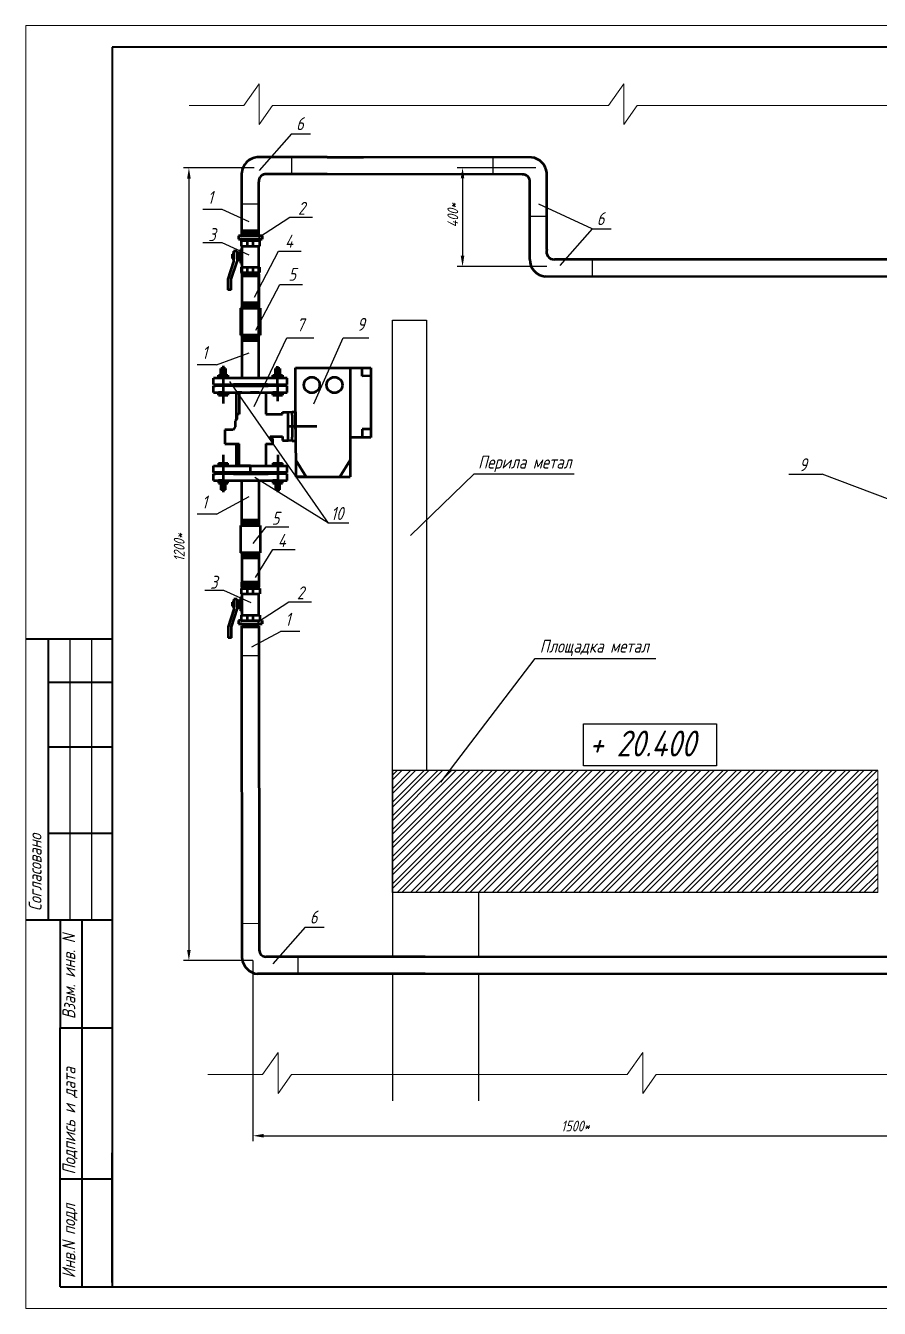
# Model space of a CAD drawing. Header units: millimetres. Extents: x -14 to 2659, y -2986 to -401.
# Drawn here: x 1834.2 to 2031.7, y -1090.5 to -793.5 of the extents above; entities that cross this region are included whole.
import ezdxf

# ---------------------------------------------------------------- set-up
doc = ezdxf.new("R2010")
doc.units = ezdxf.units.MM
doc.layers.get('0').update_dxf_attribs({"lineweight": 20})
for name, color, linetype, lineweight in [('MAIN', 7, 'Continuous', 50), ('Основная', 7, 'Continuous', 50), ('Тонкая', 7, 'Continuous', 20)]:
    doc.layers.add(name, color=color, linetype=linetype, lineweight=lineweight)
doc.layers.add('АСУТП', color=7, linetype='Continuous')
doc.styles.add('GOST тип А', font='GOST_A.TTF', dxfattribs={"oblique": 15})
doc.styles.add('ЕСКД', font='GOST_A.TTF', dxfattribs={"oblique": 15})
doc.dimstyles.new('ISO-25', dxfattribs={"dimtxt": 2.5, "dimasz": 2.5, "dimexe": 1.25, "dimexo": 0, "dimgap": 1, "dimtad": 1, "dimlfac": 20, "dimtxsty": 'ЕСКД', "dimcen": 2.5, "dimadec": 0, "dimazin": 0, "dimtfac": 1, "dimtmove": 0, "dimatfit": 0, "dimfxl": 1.25, "dimarcsym": 0})

# ---------------------------------------------------------------- blocks, each defined once
blk = doc.blocks.new('*D53')
at = {"color": 0, "lineweight": -2}
for p, q in [((1886.75, -1009.99), (1886.75, -1051.79)), ((2046.91, -1011.41), (2046.91, -1051.79)), ((1889.25, -1050.54), (2044.41, -1050.54))]:
    blk.add_line(p, q, dxfattribs=at)
at = {"color": 0, "lineweight": -3}
for points in [[(1889.25, -1050.12), (1889.25, -1050.95), (1886.75, -1050.54)], [(2044.41, -1050.12), (2044.41, -1050.95), (2046.91, -1050.54)]]:
    blk.add_solid(points, dxfattribs=at)
at = {"layer": 'Defpoints', "color": 0, "lineweight": -3}
for p in [(1886.75, -1009.99), (2046.91, -1011.41), (2046.91, -1050.54)]:
    blk.add_point(p, dxfattribs=at)
at = {"color": 0, "lineweight": -3, "insert": (1961.35, -1048.29), "char_height": 2.5, "attachment_point": 5, "style": 'ЕСКД'}
blk.add_mtext('1500*', dxfattribs=at)
blk = doc.blocks.new('*D54')
at = {"color": 0, "lineweight": -2}
for p, q in [((1887.03, -826.41), (1870.71, -826.41)), ((1871.96, -828.91), (1871.96, -1007.49)), ((1886.75, -1009.99), (1870.71, -1009.99))]:
    blk.add_line(p, q, dxfattribs=at)
at = {"color": 0, "lineweight": -3}
for points in [[(1871.54, -828.91), (1872.37, -828.91), (1871.96, -826.41)], [(1871.54, -1007.49), (1872.37, -1007.49), (1871.96, -1009.99)]]:
    blk.add_solid(points, dxfattribs=at)
at = {"layer": 'Defpoints', "color": 0, "lineweight": -3}
for p in [(1887.03, -826.41), (1871.96, -1009.99), (1886.75, -1009.99)]:
    blk.add_point(p, dxfattribs=at)
at = {"color": 0, "lineweight": -3, "insert": (1869.71, -914.3), "char_height": 2.5, "attachment_point": 5, "rotation": 90, "style": 'ЕСКД'}
blk.add_mtext('1200*', dxfattribs=at)
blk = doc.blocks.new('*D57')
at = {"color": 0, "lineweight": -2}
for p, q in [((1952.22, -826.38), (1934.02, -826.38)), ((1935.27, -828.88), (1935.27, -846.79)), ((1954.74, -849.29), (1934.02, -849.29))]:
    blk.add_line(p, q, dxfattribs=at)
at = {"color": 0, "lineweight": -3}
for points in [[(1934.85, -828.88), (1935.68, -828.88), (1935.27, -826.38)], [(1934.85, -846.79), (1935.68, -846.79), (1935.27, -849.29)]]:
    blk.add_solid(points, dxfattribs=at)
at = {"layer": 'Defpoints', "color": 0, "lineweight": -3}
for p in [(1952.22, -826.38), (1935.27, -849.29), (1954.74, -849.29)]:
    blk.add_point(p, dxfattribs=at)
at = {"color": 0, "lineweight": -3, "insert": (1933.02, -837.39), "char_height": 2.5, "attachment_point": 5, "rotation": 90, "style": 'ЕСКД'}
blk.add_mtext('400*', dxfattribs=at)

msp = doc.modelspace()

# ---------------------------------------------------------------- hatches: boundary and pattern name
at = {"lineweight": -3}
h = msp.add_hatch(dxfattribs=at)
h.set_pattern_fill('STEEL', scale=0.7, style=0)
h.set_pattern_definition([(45, (1744.0469, -247.3588), (-1.571545, 1.571545), []), (45, (1744.0469, -246.2475), (-1.571545, 1.571545), [])])
h.paths.add_polyline_path([(2031.37823, -965.96583), (1919.0323, -965.96583), (1919.0323, -994.24584), (2031.37823, -994.24584)])

# ---------------------------------------------------------------- linework, layer by layer
at = {"color": 0}
for p, q in [((1888.2292, -806.93855), (1884.64838, -811.99825)), ((1888.2292, -816.41237), (1888.2292, -806.93855)), ((1972.6009, -806.93855), (1969.02007, -811.99825)), ((1972.6009, -816.41237), (1972.6009, -806.93855)), ((1884.64838, -811.99825), (1872.02498, -811.99825)), ((1891.31149, -811.99825), (1888.2292, -816.41237)), ((1969.02007, -811.99825), (1891.31149, -811.99825)), ((1975.68319, -811.99825), (1972.6009, -816.41237)), ((2049.14582, -811.99825), (1975.68319, -811.99825)), ((1892.57483, -1031.28254), (1888.994, -1036.34224)), ((1892.57483, -1040.75636), (1892.57483, -1031.28254)), ((1976.94652, -1031.28254), (1973.3657, -1036.34224)), ((1976.94652, -1040.75636), (1976.94652, -1031.28254)), ((1888.994, -1036.34224), (1876.3706, -1036.34224)), ((1895.65712, -1036.34224), (1892.57483, -1040.75636)), ((1973.3657, -1036.34224), (1895.65712, -1036.34224)), ((1980.02881, -1036.34224), (1976.94652, -1040.75636)), ((2053.49144, -1036.34224), (1980.02881, -1036.34224))]:
    msp.add_line(p, q, dxfattribs=at)
at = {"color": 7, "lineweight": -3}
for p, q in [((1895.70964, -818.53582), (1888.23261, -827.01578)), ((1895.70964, -818.53582), (1900.08274, -818.53355)), ((1895.76941, -827.88782), (1895.78632, -823.94655)), ((1942.32447, -827.93985), (1942.32447, -823.99028)), ((1879.65514, -836.08703), (1875.19133, -836.08703)), ((1885.91127, -838.92541), (1879.65514, -836.08703)), ((1884.18934, -834.74738), (1888.13818, -834.74738)), ((1965.27334, -840.52683), (1952.94455, -834.81234)), ((1888.09256, -842.56489), (1895.33953, -837.85886)), ((1895.33953, -837.85886), (1900.54822, -837.85886)), ((1954.77445, -837.70995), (1950.82936, -837.70996)), ((1965.27334, -840.52683), (1957.79631, -849.0068)), ((1965.27334, -840.52683), (1969.64644, -840.52457)), ((1879.66003, -843.81183), (1875.19622, -843.81183)), ((1885.91616, -846.65021), (1879.66003, -843.81183)), ((1887.15932, -856.34528), (1892.71476, -845.73957)), ((1892.71476, -845.73957), (1897.95406, -845.73957)), ((1965.24705, -847.62562), (1965.24703, -851.57291)), ((1887.42577, -864.01929), (1892.98121, -853.41357)), ((1892.98121, -853.41357), (1898.22051, -853.41357)), ((1919.0323, -965.96583), (1919.0323, -861.71392)), ((1919.0323, -861.71392), (1926.96038, -861.71392)), ((1926.96038, -861.71392), (1926.96038, -965.96583)), ((1887.03361, -881.70487), (1894.64944, -865.74276)), ((1894.64944, -865.74276), (1900.87215, -865.74276)), ((1900.87215, -881.05525), (1907.65209, -865.74276)), ((1907.65209, -865.74276), (1913.59617, -865.74276)), ((1878.33744, -872.00022), (1885.89679, -869.21817)), ((1878.33744, -872.00022), (1873.87362, -872.00022)), ((1904.21721, -908.69842), (1881.41801, -875.87472)), ((1904.21721, -908.69842), (1887.20346, -898.10294)), ((1923.1937, -911.52508), (1937.95969, -897.29392)), ((1937.95969, -897.29392), (1961.08186, -897.29392)), ((1878.30964, -906.61017), (1885.86899, -902.524)), ((1878.30964, -906.61017), (1873.84583, -906.61017)), ((1908.97172, -908.69448), (1904.21721, -908.69842)), ((1886.82824, -913.40077), (1889.84043, -909.56337)), ((1889.84043, -909.56337), (1895.07973, -909.56337)), ((1887.33726, -921.31081), (1891.33857, -914.77461)), ((1891.33857, -914.77461), (1896.57787, -914.77461)), ((1880.06897, -924.30447), (1875.60516, -924.30447)), ((1886.3251, -927.14285), (1880.06897, -924.30447)), ((1887.84826, -931.60987), (1895.09523, -926.90384)), ((1895.09523, -926.90384), (1900.30392, -926.90384)), ((1886.53972, -937.33765), (1893.12057, -933.75202)), ((1897.58439, -933.75202), (1893.12057, -933.75202)), ((1884.22946, -939.31807), (1888.17002, -939.31881)), ((1930.26366, -968.70032), (1952.07071, -940.02398)), ((1952.07071, -940.02398), (1979.99696, -940.02398)), ((1919.0323, -994.24584), (1919.0323, -965.96583)), ((1919.0323, -965.96583), (1919.0323, -994.24584)), ((2031.37823, -965.96583), (1919.0323, -965.96583)), ((2031.37823, -994.24584), (1919.0323, -994.24584)), ((1919.0323, -994.24584), (1919.0323, -1009.09777)), ((1938.93707, -994.24584), (1938.93707, -1009.10062)), ((1888.20385, -1001.39355), (1884.26545, -1001.42924)), ((1898.88469, -1002.24228), (1891.40767, -1010.72225)), ((1898.88469, -1002.24228), (1903.2578, -1002.24002)), ((1897.16785, -1009.11161), (1897.18948, -1013.05403)), ((1919.0323, -1013.04242), (1919.0323, -1042.46053)), ((1938.93707, -1013.04853), (1938.93707, -1042.46053))]:
    msp.add_line(p, q, dxfattribs=at)
at = {"color": 0, "lineweight": -3}
for p in [(2010.77918, -897.36104), (2045.6864, -907.64569)]:
    msp.add_line(p, (2018.50005, -897.36104), dxfattribs=at)
at = {"color": 7, "lineweight": 40}
for p, q in [((1854.20666, -960.52071), (1854.20666, -976.52071)), ((1854.20666, -976.52071), (1854.20666, -1024.52071))]:
    msp.add_line(p, q, dxfattribs=at)
at = {"color": 7, "lineweight": 5}
msp.add_line((2031.37823, -965.96583), (2031.37823, -994.24584), dxfattribs=at)
at = {"color": 7, "lineweight": -3}
msp.add_lwpolyline([(1963.26812, -955.18809), (1994.04362, -955.18809), (1994.04362, -964.84858), (1963.26812, -964.84858)], close=True, dxfattribs=at)
at = {"layer": 'MAIN', "color": 7, "linetype": 'Continuous', "lineweight": 40}
for p, q in [((1834.19289, -935.50133), (1854.19289, -935.50133)), ((1839.39146, -935.50133), (1839.39146, -1000.50133)), ((1839.39146, -945.50133), (1854.19289, -945.50133)), ((1839.39146, -960.50133), (1854.19289, -960.50133)), ((1839.39146, -980.50133), (1854.19289, -980.50133)), ((1834.19289, -1000.50133), (1854.19289, -1000.50133)), ((1842.19289, -1000.51325), (1842.19289, -1025.51325)), ((1847.19289, -1000.51325), (1847.19289, -1085.51325)), ((1842.19289, -1085.51325), (1842.19289, -1025.51325)), ((1842.19289, -1025.51325), (1854.19289, -1025.51325)), ((1854.19289, -1084.51325), (1854.19289, -1054.51325)), ((1842.19289, -1060.51325), (1854.19289, -1060.51325))]:
    msp.add_line(p, q, dxfattribs=at)
at = {"layer": 'MAIN', "color": 7, "linetype": 'Continuous', "lineweight": -3}
for p, q in [((1844.39146, -935.50133), (1844.39146, -1000.50133)), ((1849.39146, -935.50133), (1849.39146, -1000.50133))]:
    msp.add_line(p, q, dxfattribs=at)
at = {"layer": 'АСУТП', "color": 7, "linetype": 'Continuous', "lineweight": 50}
for p, q in [((1903.91535, -823.94058), (1887.73915, -823.95246)), ((1903.91535, -823.94058), (1912.38968, -823.93948)), ((1951.2273, -824.00078), (1903.91535, -823.94058)), ((1884.19616, -842.16943), (1884.19342, -827.53768)), ((1903.91586, -827.88122), (1889.88795, -827.89258)), ((1949.0785, -827.93985), (1903.9035, -827.88504)), ((1954.77576, -845.33698), (1954.77302, -827.586)), ((1888.14446, -842.17981), (1888.13818, -829.64281)), ((1950.83101, -847.61376), (1950.82827, -829.69113)), ((1884.19371, -842.16943), (1883.40482, -842.16982)), ((1883.40482, -842.16982), (1883.40521, -842.95872)), ((1884.19411, -842.95832), (1883.40521, -842.95872)), ((1883.40521, -842.95872), (1888.92747, -842.96831)), ((1884.03649, -843.27573), (1888.2965, -843.27359)), ((1884.03649, -843.27573), (1884.03712, -844.53796)), ((1884.19324, -841.22275), (1884.19312, -840.98609)), ((1888.13758, -840.99647), (1884.19312, -840.98609)), ((1884.19335, -841.45942), (1884.19324, -841.22275)), ((1884.19335, -841.45942), (1888.1377, -841.23314)), ((1884.19347, -841.69609), (1884.19335, -841.45942)), ((1884.19347, -841.69609), (1884.19335, -841.45942)), ((1884.19347, -841.69609), (1884.19335, -841.45942)), ((1888.13881, -841.47388), (1884.19335, -841.45942)), ((1884.19347, -841.69609), (1888.13881, -841.47388)), ((1884.19359, -841.93276), (1884.19347, -841.69609)), ((1888.13794, -841.70648), (1884.19347, -841.69609)), ((1884.19359, -841.93276), (1888.13794, -841.70648)), ((1884.19371, -842.16943), (1884.19359, -841.93276)), ((1888.13806, -841.94314), (1884.19359, -841.93276)), ((1884.19371, -842.16943), (1888.13806, -841.94314)), ((1884.19371, -842.16943), (1888.13818, -842.17981)), ((1884.19411, -842.96009), (1884.19419, -843.11787)), ((1888.13865, -843.11589), (1884.19419, -843.11787)), ((1884.19419, -843.11787), (1884.19427, -843.27565)), ((1884.19455, -841.23512), (1888.13758, -840.99647)), ((1888.1377, -841.23314), (1884.19455, -841.23512)), ((1885.49658, -844.53723), (1885.49594, -843.27499)), ((1886.79825, -844.53658), (1886.79762, -843.27434)), ((1888.13758, -840.99647), (1888.13746, -840.7598)), ((1888.1377, -841.23314), (1888.13758, -840.99647)), ((1888.13782, -841.46981), (1888.1377, -841.23314)), ((1888.13794, -841.70648), (1888.13782, -841.46981)), ((1888.13806, -841.94314), (1888.13794, -841.70648)), ((1888.13818, -842.17981), (1888.13806, -841.94314)), ((1888.92707, -842.17942), (1888.13818, -842.17981)), ((1888.92747, -842.96831), (1888.13857, -842.96871)), ((1888.13865, -843.11589), (1888.13857, -842.96871)), ((1888.13865, -843.11589), (1888.13873, -843.27367)), ((1888.2965, -843.27359), (1888.29714, -844.53582)), ((1888.92707, -842.17942), (1888.92747, -842.96831)), ((1882.3025, -846.43218), (1881.95054, -846.43236)), ((1881.95054, -846.43236), (1881.95078, -846.90569)), ((1883.09105, -845.74072), (1882.30215, -845.74111)), ((1882.30215, -845.74111), (1882.30332, -848.07063)), ((1882.30274, -846.90552), (1882.3025, -846.43218)), ((1883.09128, -846.21406), (1883.09105, -845.74072)), ((1883.24906, -846.21398), (1883.09128, -846.21406)), ((1883.09198, -847.59619), (1883.09128, -846.21406)), ((1883.88013, -846.11583), (1883.24902, -846.11615)), ((1883.24902, -846.11615), (1883.24981, -847.69394)), ((1884.19529, -845.32678), (1883.87974, -845.32693)), ((1883.87974, -845.32693), (1883.87974, -845.32693)), ((1883.87974, -845.32693), (1883.88132, -848.48252)), ((1883.87974, -845.32693), (1883.88053, -846.90473)), ((1883.88053, -846.90473), (1883.88013, -846.11583)), ((1884.03712, -844.53796), (1885.49658, -844.53723)), ((1884.11536, -844.53792), (1884.1949, -844.53788)), ((1884.1949, -844.53788), (1888.29714, -844.53582)), ((1884.1949, -844.53788), (1884.19735, -849.42715)), ((1884.1949, -844.53788), (1884.19529, -845.32678)), ((1884.1949, -844.53788), (1884.1949, -844.53788)), ((1884.19529, -845.32678), (1884.19688, -848.48236)), ((1888.14181, -849.42518), (1888.13936, -844.5359)), ((1882.30332, -848.07063), (1880.98188, -852.16443)), ((1881.77017, -852.16404), (1883.09222, -848.06952)), ((1881.95078, -846.90569), (1881.95102, -847.37903)), ((1881.95102, -847.37903), (1882.30297, -847.37885)), ((1883.24976, -847.59611), (1883.09198, -847.59619)), ((1883.09198, -847.59619), (1883.09222, -848.06952)), ((1883.24976, -847.59611), (1883.24941, -846.90504)), ((1883.24981, -847.69394), (1883.88092, -847.69362)), ((1883.88132, -848.48252), (1884.19688, -848.48236)), ((1884.20691, -846.76942), (1884.21059, -875.01756)), ((1888.15507, -875.01704), (1888.15166, -848.87455)), ((2042.53095, -847.68013), (1956.51519, -847.61946)), ((1880.98188, -852.16443), (1880.98316, -854.70414)), ((1881.77205, -854.70375), (1881.77017, -852.16404)), ((1884.03957, -849.42723), (1888.29959, -849.4251)), ((1884.03957, -849.42723), (1884.0402, -850.68947)), ((1884.0402, -850.68947), (1885.49966, -850.68873)), ((1884.11845, -850.68943), (1884.19798, -850.68939)), ((1884.19798, -850.68939), (1888.30022, -850.68733)), ((1884.19806, -850.84717), (1884.19798, -850.68939)), ((1884.19806, -850.84717), (1888.14254, -850.84519)), ((1884.19806, -850.84717), (1888.14252, -850.84519)), ((1884.19806, -850.84717), (1884.19814, -851.00494)), ((1884.19814, -850.99258), (1884.20686, -858.88153)), ((1884.19814, -851.00494), (1888.14262, -851.00297)), ((1888.14262, -851.00297), (1884.19816, -850.99258)), ((1884.19839, -851.46592), (1888.14274, -851.23964)), ((1888.14385, -851.48038), (1884.19839, -851.46592)), ((1884.19959, -851.24161), (1888.14262, -851.00297)), ((1888.14274, -851.23963), (1884.19959, -851.24161)), ((1885.49966, -850.68873), (1885.49903, -849.4265)), ((1886.80134, -850.68808), (1886.80071, -849.42585)), ((1888.14254, -850.84519), (1888.14246, -850.68741)), ((1888.14262, -851.00297), (1888.14254, -850.84519)), ((1888.14262, -851.00297), (1888.15131, -858.87956)), ((1888.29959, -849.4251), (1888.30022, -850.68733)), ((2042.12391, -851.6346), (1954.41006, -851.56421)), ((1881.77205, -854.70375), (1880.98316, -854.70414)), ((1888.15071, -857.69621), (1884.20625, -857.68583)), ((1884.20649, -858.15917), (1888.15083, -857.93288)), ((1888.15195, -858.17363), (1884.20649, -858.15917)), ((1884.20661, -858.39583), (1888.15195, -858.17363)), ((1884.20769, -857.93486), (1888.15071, -857.69621)), ((1888.15083, -857.93288), (1884.20769, -857.93486)), ((1884.20686, -858.88153), (1883.8913, -858.88169)), ((1883.8913, -858.88169), (1883.89446, -865.19286)), ((1888.15107, -858.40622), (1884.20661, -858.39583)), ((1884.20673, -858.6325), (1888.15107, -858.40622)), ((1888.15119, -858.64289), (1884.20673, -858.6325)), ((1884.20684, -858.86917), (1888.15119, -858.64289)), ((1884.20684, -858.86917), (1888.15131, -858.87956)), ((1884.20686, -858.88153), (1888.15131, -858.87956)), ((1888.15131, -858.87956), (1888.46687, -858.8794)), ((1888.46687, -858.8794), (1888.47003, -865.19056)), ((1888.47003, -865.19056), (1883.89446, -865.19286)), ((1888.15447, -865.19072), (1884.21001, -865.18034)), ((1884.21025, -865.65367), (1888.15459, -865.42739)), ((1888.15571, -865.66814), (1884.21025, -865.65367)), ((1884.21037, -865.89034), (1888.15571, -865.66814)), ((1888.15483, -865.90073), (1884.21037, -865.89034)), ((1884.21049, -866.12701), (1888.15483, -865.90073)), ((1888.15495, -866.13739), (1884.21049, -866.12701)), ((1884.2106, -866.36368), (1888.15495, -866.13739)), ((1884.2106, -866.36368), (1888.15507, -866.37406)), ((1884.21062, -866.37604), (1888.15507, -866.37406)), ((1884.21145, -865.42937), (1888.15447, -865.19072)), ((1888.15459, -865.42739), (1884.21145, -865.42937)), ((1879.87139, -872.90129), (1879.35398, -872.90136)), ((1879.35418, -874.45133), (1879.35398, -872.90136)), ((1879.8553, -872.28764), (1879.85643, -880.96856)), ((1880.38879, -872.90123), (1879.87139, -872.90129)), ((1880.38879, -872.90123), (1880.389, -874.4512)), ((1892.49372, -872.89965), (1891.97631, -872.89972)), ((1891.97651, -874.44969), (1891.97631, -872.89972)), ((1892.4947, -880.41278), (1892.49365, -872.34737)), ((1893.01113, -872.89958), (1892.49372, -872.89965)), ((1893.01113, -872.89958), (1893.01133, -874.44956)), ((1896.65607, -872.71944), (1909.2784, -872.7178)), ((1896.65792, -886.91957), (1896.65607, -872.71944)), ((1909.2784, -872.7178), (1914.01178, -872.71718)), ((1909.2784, -872.7178), (1909.28169, -897.96246)), ((1912.02715, -874.62304), (1912.0269, -872.71744)), ((1914.01178, -872.71718), (1914.01388, -888.85366)), ((1914.01178, -872.71718), (1914.01203, -874.61053)), ((1886.18284, -875.08156), (1877.66276, -875.08267)), ((1877.66296, -876.59735), (1877.66276, -875.08267)), ((1878.76713, -874.45141), (1880.97604, -874.45112)), ((1878.76722, -875.08253), (1878.76713, -874.45141)), ((1879.87167, -875.08238), (1878.76722, -875.08253)), ((1879.87159, -874.45127), (1879.35418, -874.45133)), ((1879.38621, -874.45133), (1879.38629, -875.08245)), ((1886.18284, -875.08156), (1879.87167, -875.08238)), ((1880.35696, -874.4512), (1880.97604, -874.45112)), ((1880.35696, -874.4512), (1880.35705, -875.08232)), ((1880.97604, -874.45112), (1880.97612, -875.08224)), ((1884.21059, -875.01756), (1888.15507, -875.01704)), ((1884.21059, -875.01756), (1884.2106, -875.0842)), ((1894.70291, -875.08045), (1886.18284, -875.08156)), ((1891.38947, -874.44977), (1893.59837, -874.44948)), ((1891.38955, -875.08088), (1891.38947, -874.44977)), ((1892.494, -875.08074), (1891.38955, -875.08088)), ((1892.49392, -874.44962), (1891.97651, -874.44969)), ((1892.00854, -874.44969), (1892.00862, -875.0808)), ((1892.9793, -874.44956), (1893.59837, -874.44948)), ((1892.9793, -874.44956), (1892.97938, -875.08068)), ((1893.59837, -874.44948), (1893.59846, -875.0806)), ((1894.70311, -876.59513), (1894.70291, -875.08045)), ((1914.01203, -874.61053), (1912.02715, -874.62304)), ((1877.66296, -876.59735), (1886.18303, -876.59624)), ((1886.18307, -876.9118), (1877.663, -876.91291)), ((1877.663, -876.91291), (1878.13634, -876.91285)), ((1877.6632, -878.42759), (1877.663, -876.91291)), ((1877.6632, -878.42759), (1886.18327, -878.42648)), ((1878.13634, -876.91285), (1878.1363, -876.59729)), ((1879.8721, -878.4273), (1878.76765, -878.42745)), ((1878.76773, -879.05856), (1878.76765, -878.42745)), ((1878.76773, -879.05856), (1880.97664, -879.05827)), ((1879.38673, -878.42737), (1879.38681, -879.05848)), ((1880.35748, -878.42724), (1880.97656, -878.42716)), ((1880.35748, -878.42724), (1880.35756, -879.05836)), ((1880.97656, -878.42716), (1880.97664, -879.05827)), ((1886.18303, -876.59624), (1882.23855, -876.59676)), ((1882.23855, -876.59676), (1882.2386, -876.91231)), ((1882.2386, -876.91231), (1890.28533, -876.91127)), ((1883.57992, -878.42682), (1882.8687, -878.42691)), ((1882.8687, -878.42691), (1882.86953, -884.7852)), ((1884.21103, -878.42674), (1883.57992, -878.42682)), ((1883.57992, -878.42682), (1883.58057, -883.45571)), ((1886.18303, -876.59624), (1894.70311, -876.59513)), ((1890.12751, -876.59573), (1886.18303, -876.59624)), ((1894.70315, -876.91069), (1886.18307, -876.9118)), ((1886.18327, -878.42648), (1894.70335, -878.42537)), ((1888.15551, -878.42622), (1886.18327, -878.42648)), ((1888.15551, -878.42622), (1889.7333, -878.42602)), ((1889.7333, -878.42602), (1889.73396, -883.45491)), ((1890.28533, -876.91127), (1890.28529, -876.59571)), ((1892.49444, -878.42566), (1891.38998, -878.4258)), ((1891.39007, -879.05692), (1891.38998, -878.4258)), ((1891.39007, -879.05692), (1893.59897, -879.05663)), ((1892.00906, -878.42572), (1892.00914, -879.05684)), ((1892.97981, -878.4256), (1893.59889, -878.42552)), ((1892.97981, -878.4256), (1892.9799, -879.05671)), ((1893.59889, -878.42551), (1893.59897, -879.05663)), ((1894.22981, -876.91075), (1894.22977, -876.59519)), ((1894.70315, -876.91069), (1894.22981, -876.91075)), ((1894.70335, -878.42537), (1894.70315, -876.91069)), ((1883.0285, -884.63273), (1882.65689, -884.98914)), ((1882.65689, -884.98914), (1882.65707, -886.38221)), ((1883.58057, -883.45571), (1883.02834, -883.45578)), ((1883.02834, -883.45578), (1883.0285, -884.63273)), ((1889.73396, -883.45491), (1893.60792, -883.45441)), ((1893.60786, -882.98107), (1894.90838, -882.9809)), ((1893.60792, -883.45441), (1893.60786, -882.98107)), ((1894.90838, -882.9809), (1895.8685, -882.89891)), ((1894.90923, -889.51952), (1894.90838, -882.9809)), ((1895.86861, -883.68781), (1895.8685, -882.89891)), ((1895.8685, -882.89891), (1896.6574, -882.90065)), ((1895.86861, -883.68781), (1895.86927, -888.81235)), ((1896.6574, -882.90065), (1896.65827, -889.60115)), ((1882.23625, -887.095), (1880.2612, -887.09525)), ((1880.2612, -887.09525), (1880.26162, -890.33494)), ((1882.65707, -886.38221), (1882.23625, -887.095)), ((1894.9088, -886.21484), (1901.56783, -886.21397)), ((1896.65792, -886.91957), (1896.65936, -897.96411)), ((1914.03806, -886.96047), (1912.02875, -886.96073)), ((1912.02875, -886.96073), (1912.029, -888.85392)), ((1880.26162, -890.33494), (1883.58147, -890.33451)), ((1882.87025, -890.3346), (1882.87092, -895.4355)), ((1883.58213, -895.43541), (1883.58147, -890.33451)), ((1889.73485, -890.33371), (1889.73552, -895.43461)), ((1889.73485, -890.33371), (1891.38043, -890.3348)), ((1890.79172, -888.61915), (1893.6086, -888.61878)), ((1890.79178, -889.1051), (1890.79172, -888.61915)), ((1891.38027, -889.10503), (1890.79178, -889.1051)), ((1891.38043, -890.3348), (1891.38027, -889.10503)), ((1893.6086, -888.61878), (1893.60871, -889.51968)), ((1893.60871, -889.51968), (1894.90923, -889.51952)), ((1895.86938, -889.60125), (1894.90923, -889.51952)), ((1895.86938, -889.60125), (1895.86927, -888.81235)), ((1895.86938, -889.60125), (1896.65827, -889.60115)), ((1914.01388, -888.85366), (1909.2805, -888.85428)), ((1909.2805, -888.85428), (1909.28119, -894.09318)), ((1879.87398, -892.85682), (1879.87511, -901.53773)), ((1892.49632, -892.85517), (1892.49745, -901.53609)), ((1892.49639, -893.44713), (1892.49744, -901.51253)), ((1877.66541, -895.43618), (1886.18549, -895.43507)), ((1877.66561, -896.95086), (1877.66541, -895.43618)), ((1878.76978, -894.80492), (1880.97869, -894.80463)), ((1878.76978, -894.80492), (1878.76987, -895.43604)), ((1879.87432, -895.43589), (1878.76987, -895.43604)), ((1879.38894, -895.43596), (1879.38886, -894.80484)), ((1880.3597, -895.43583), (1880.35961, -894.80471)), ((1880.3597, -895.43583), (1880.97877, -895.43575)), ((1880.97877, -895.43575), (1880.97869, -894.80463)), ((1884.21325, -895.43533), (1883.58213, -895.43541)), ((1886.18549, -895.43507), (1884.21325, -895.43533)), ((1886.18549, -895.43507), (1894.70556, -895.43396)), ((1886.18549, -895.43507), (1888.15772, -895.43482)), ((1886.18568, -896.94975), (1886.18549, -895.43507)), ((1891.39212, -894.80328), (1893.60102, -894.80299)), ((1891.39212, -894.80328), (1891.3922, -895.43439)), ((1892.49665, -895.43425), (1891.3922, -895.43439)), ((1892.01127, -895.43431), (1892.01119, -894.8032)), ((1892.98203, -895.43419), (1892.98195, -894.80307)), ((1892.98203, -895.43419), (1893.60111, -895.43411)), ((1893.60111, -895.43411), (1893.60102, -894.80299)), ((1894.70576, -896.94864), (1894.70556, -895.43396)), ((1896.65885, -894.09482), (1899.07882, -897.96379)), ((1909.28119, -894.09318), (1906.86223, -897.96278)), ((1886.18568, -896.94975), (1877.66561, -896.95086)), ((1886.18572, -897.26531), (1877.66565, -897.26642)), ((1877.66565, -897.26642), (1878.13899, -897.26636)), ((1877.66585, -898.7811), (1877.66565, -897.26642)), ((1877.66585, -898.7811), (1886.18592, -898.77999)), ((1878.13899, -897.26636), (1878.13895, -896.9508)), ((1879.87475, -898.78081), (1878.7703, -898.78096)), ((1878.7703, -898.78096), (1878.77038, -899.41207)), ((1878.77038, -899.41207), (1880.97929, -899.41179)), ((1879.87484, -899.41193), (1879.35743, -899.412)), ((1879.35743, -899.412), (1879.35763, -900.96197)), ((1879.38946, -899.41199), (1879.38938, -898.78088)), ((1880.36021, -899.41187), (1880.36013, -898.78075)), ((1880.36021, -899.41187), (1880.97929, -899.41178)), ((1880.39245, -900.96183), (1880.39224, -899.41186)), ((1880.97929, -899.41179), (1880.97921, -898.78067)), ((1886.18568, -896.94975), (1882.2412, -896.95027)), ((1882.2412, -896.95027), (1882.24124, -897.26582)), ((1882.24124, -897.26582), (1890.28798, -897.26478)), ((1884.21368, -898.78025), (1884.21369, -898.84689)), ((1884.21369, -898.84689), (1888.15817, -898.84638)), ((1884.22952, -909.20479), (1884.21369, -898.84689)), ((1894.70576, -896.94864), (1886.18568, -896.94975)), ((1890.13016, -896.94924), (1886.18568, -896.94975)), ((1894.7058, -897.2642), (1886.18572, -897.26531)), ((1886.18592, -898.77999), (1894.706, -898.77888)), ((1886.18592, -898.77999), (1892.49709, -898.77917)), ((1888.15749, -898.84638), (1888.1643, -909.21381)), ((1890.28798, -897.26478), (1890.28794, -896.94922)), ((1892.49709, -898.77917), (1891.39263, -898.77931)), ((1891.39263, -898.77931), (1891.39272, -899.41043)), ((1891.39272, -899.41043), (1893.60162, -899.41014)), ((1892.49717, -899.41029), (1891.97976, -899.41035)), ((1891.97976, -899.41035), (1891.97996, -900.96033)), ((1892.01179, -899.41035), (1892.01171, -898.77923)), ((1892.98255, -899.41022), (1892.98246, -898.77911)), ((1892.98255, -899.41022), (1893.60162, -899.41014)), ((1893.01478, -900.96019), (1893.01458, -899.41022)), ((1893.60162, -899.41014), (1893.60154, -898.77903)), ((1894.70576, -896.94864), (1894.23242, -896.94871)), ((1894.23242, -896.94871), (1894.23246, -897.26426)), ((1894.706, -898.77888), (1894.7058, -897.2642)), ((1896.65936, -897.96411), (1909.28169, -897.96246)), ((1899.07882, -897.96379), (1896.65936, -897.96411)), ((1879.87504, -900.9619), (1879.35763, -900.96197)), ((1880.39245, -900.96183), (1879.87504, -900.9619)), ((1892.49737, -900.96026), (1891.97996, -900.96033)), ((1893.01478, -900.96019), (1892.49737, -900.96026)), ((1888.16353, -908.03337), (1884.21906, -908.02203)), ((1884.21919, -908.49537), (1888.16359, -908.27004)), ((1888.16464, -908.51078), (1884.21919, -908.49537)), ((1884.21925, -908.73204), (1888.16464, -908.51078)), ((1888.16371, -908.74337), (1884.21925, -908.73204)), ((1884.21931, -908.96871), (1888.16371, -908.74337)), ((1884.22044, -908.27106), (1888.16353, -908.03337)), ((1888.16359, -908.27004), (1884.22044, -908.27106)), ((1884.21938, -909.21774), (1883.90382, -909.21782)), ((1883.90382, -909.21782), (1883.90547, -915.52899)), ((1888.16377, -908.98004), (1884.21931, -908.96871)), ((1884.21937, -909.20537), (1888.16377, -908.98004)), ((1884.21937, -909.20537), (1888.16383, -909.21671)), ((1884.21938, -909.21774), (1888.16383, -909.21671)), ((1888.16383, -909.21671), (1888.47939, -909.21663)), ((1888.47939, -909.21663), (1888.48104, -915.52779)), ((1888.48104, -915.52779), (1883.90547, -915.52899)), ((1888.16548, -915.52788), (1884.22102, -915.51654)), ((1884.22114, -915.98988), (1888.16554, -915.76455)), ((1888.16659, -916.00529), (1884.22114, -915.98988)), ((1884.2212, -916.22655), (1888.16659, -916.00529)), ((1888.16566, -916.23788), (1884.2212, -916.22655)), ((1884.22126, -916.46321), (1888.16566, -916.23788)), ((1888.16573, -916.47455), (1884.22126, -916.46321)), ((1884.22133, -915.5289), (1884.22815, -923.41786)), ((1884.22133, -916.69988), (1888.16573, -916.47455)), ((1884.22133, -916.69988), (1888.16579, -916.71122)), ((1884.22133, -916.71225), (1888.16579, -916.71122)), ((1884.22239, -915.76557), (1888.16548, -915.52788)), ((1888.16554, -915.76454), (1884.22239, -915.76557)), ((1888.16582, -915.54024), (1888.17261, -923.41683)), ((1884.22727, -922.5576), (1884.22721, -922.32093)), ((1888.17167, -922.33227), (1884.22721, -922.32093)), ((1884.22733, -922.79427), (1884.22727, -922.5576)), ((1884.22733, -922.79427), (1888.17173, -922.56894)), ((1884.2274, -923.03094), (1884.22733, -922.79427)), ((1884.2274, -923.03094), (1884.22733, -922.79427)), ((1884.2274, -923.03094), (1884.22733, -922.79427)), ((1888.17279, -922.80969), (1884.22733, -922.79427)), ((1884.2274, -923.03094), (1888.17279, -922.80969)), ((1884.22746, -923.26761), (1884.2274, -923.03094)), ((1888.17186, -923.04228), (1884.2274, -923.03094)), ((1884.22746, -923.26761), (1888.17186, -923.04228)), ((1884.22752, -923.50428), (1884.22746, -923.26761)), ((1888.17192, -923.27894), (1884.22746, -923.26761)), ((1884.22752, -923.50428), (1888.17192, -923.27894)), ((1884.22752, -923.50428), (1884.22756, -923.66206)), ((1888.17202, -923.66103), (1884.22756, -923.66206)), ((1884.22756, -923.66206), (1884.2276, -923.81983)), ((1884.22859, -922.56997), (1888.17167, -922.33227)), ((1888.17173, -922.56894), (1884.22859, -922.56997)), ((1888.17167, -922.33227), (1888.17161, -922.0956)), ((1888.17173, -922.56894), (1888.17167, -922.33227)), ((1888.1718, -922.80561), (1888.17173, -922.56894)), ((1888.17186, -923.04228), (1888.1718, -922.80561)), ((1888.17192, -923.27894), (1888.17186, -923.04228)), ((1888.17198, -923.51561), (1888.17192, -923.27894)), ((1888.17202, -923.66103), (1888.17198, -923.51385)), ((1888.17202, -923.66103), (1888.17206, -923.81881)), ((1883.12379, -926.28464), (1882.33489, -926.28484)), ((1882.33489, -926.28484), (1882.3355, -928.61436)), ((1883.12391, -926.75798), (1883.12379, -926.28464)), ((1884.22814, -925.87096), (1883.91258, -925.87105)), ((1883.91258, -925.87105), (1883.91258, -925.87105)), ((1883.91258, -925.87105), (1883.9134, -929.02663)), ((1883.91258, -925.87105), (1883.91299, -927.44884)), ((1884.06982, -923.81988), (1888.32984, -923.81877)), ((1884.06982, -923.81988), (1884.07015, -925.08211)), ((1884.07015, -925.08211), (1885.52961, -925.08173)), ((1884.14839, -925.08209), (1884.22793, -925.08207)), ((1884.22793, -925.08207), (1888.33017, -925.081)), ((1884.22793, -925.08207), (1884.2292, -929.97134)), ((1884.22793, -925.08207), (1884.22814, -925.87096)), ((1884.22793, -925.08207), (1884.22793, -925.08207)), ((1884.22814, -925.87096), (1884.22896, -929.02655)), ((1885.52961, -925.08173), (1885.52928, -923.8195)), ((1886.83129, -925.08139), (1886.83096, -923.81916)), ((1888.17366, -929.97031), (1888.17239, -925.08104)), ((1888.32984, -923.81877), (1888.33017, -925.081)), ((1882.3355, -928.61436), (1881.01308, -932.70784)), ((1881.80137, -932.70764), (1883.1244, -928.61345)), ((1882.33507, -926.97591), (1881.98312, -926.976)), ((1881.98312, -926.976), (1881.98324, -927.44934)), ((1881.98324, -927.44934), (1881.98337, -927.92268)), ((1881.98337, -927.92268), (1882.33532, -927.92259)), ((1882.3352, -927.44925), (1882.33507, -926.97591)), ((1883.28169, -926.75794), (1883.12391, -926.75798)), ((1883.12427, -928.14011), (1883.12391, -926.75798)), ((1883.28205, -928.14007), (1883.12427, -928.14011)), ((1883.12427, -928.14011), (1883.1244, -928.61345)), ((1883.91278, -926.65994), (1883.28167, -926.66011)), ((1883.28167, -926.66011), (1883.28208, -928.2379)), ((1883.28205, -928.14007), (1883.28187, -927.449)), ((1883.28208, -928.2379), (1883.91319, -928.23773)), ((1883.91299, -927.44884), (1883.91278, -926.65994)), ((1883.9134, -929.02663), (1884.22896, -929.02655)), ((1884.21106, -931.23347), (1883.42216, -931.23368)), ((1883.42216, -931.23368), (1883.42237, -932.02258)), ((1884.21126, -932.02237), (1883.42237, -932.02258)), ((1883.42237, -932.02258), (1888.94462, -932.0335)), ((1884.07142, -929.97138), (1888.33144, -929.97027)), ((1884.07142, -929.97138), (1884.07175, -931.23362)), ((1884.07175, -931.23362), (1885.53121, -931.23324)), ((1884.14999, -931.2336), (1884.22953, -931.23357)), ((1884.21106, -931.23347), (1888.15552, -931.24481)), ((1884.26965, -1009.47797), (1884.22946, -932.45007)), ((1884.22953, -931.23357), (1888.33177, -931.23251)), ((1884.22978, -932.18202), (1884.22974, -932.02424)), ((1884.22978, -932.18202), (1888.17426, -932.18099)), ((1884.22978, -932.18202), (1888.17424, -932.18099)), ((1884.22978, -932.18202), (1884.22982, -932.3398)), ((1884.22982, -932.3398), (1888.1743, -932.33877)), ((1888.1743, -932.33877), (1884.22984, -932.32743)), ((1884.22996, -932.80077), (1888.17436, -932.57544)), ((1884.23121, -932.57646), (1888.1743, -932.33877)), ((1888.17436, -932.57544), (1884.23121, -932.57646)), ((1885.53121, -931.23324), (1885.53088, -929.971)), ((1886.83289, -931.2329), (1886.83256, -929.97066)), ((1888.94442, -931.24461), (1888.15552, -931.24481)), ((1888.94462, -932.0335), (1888.15573, -932.03371)), ((1888.16629, -932.46138), (1888.20721, -1007.55201)), ((1888.17426, -932.18099), (1888.17422, -932.02321)), ((1888.1743, -932.33877), (1888.17426, -932.18099)), ((1888.33144, -929.97027), (1888.33177, -931.23251)), ((1888.94442, -931.24461), (1888.94462, -932.0335)), ((1881.01308, -932.70784), (1881.01374, -935.24756)), ((1881.80263, -935.24735), (1881.01374, -935.24755)), ((1881.80263, -935.24735), (1881.80137, -932.70764)), ((1888.17541, -932.81618), (1884.22996, -932.80077)), ((1884.26965, -1009.47797), (1884.26917, -1009.11611)), ((1926.62131, -1009.09418), (1889.73716, -1009.11161)), ((2042.60682, -1009.15485), (1926.62131, -1009.09418)), ((1926.60946, -1013.03864), (1887.82064, -1013.05798)), ((1888.21892, -1013.05769), (1887.82064, -1013.05798)), ((2042.60682, -1013.13173), (1926.60946, -1013.03864))]:
    msp.add_line(p, q, dxfattribs=at)
for centre in [(1900.39231, -876.70478), (1905.64531, -876.70409)]:
    msp.add_circle(centre, 1.81698, dxfattribs=at)
for centre, radius, start, end in [((1888.13795, -827.8928), 3.96048, 95.7791709, 174.8554771), ((1950.8285, -827.94113), 3.96048, 5.1445229, 84.2208291), ((1889.78109, -829.53453), 1.64648, 86.2788038, 183.7707285), ((1949.18536, -829.58285), 1.64648, 356.2292715, 93.7211962), ((1956.44832, -845.86639), 1.75434, 162.4361004, 272.1844467), ((1954.74412, -847.66505), 3.91344, 179.2490614, 265.1031685), ((1888.21365, -1009.11705), 3.96048, 185.228658, 264.3049642), ((1889.8516, -1007.46912), 1.64648, 182.8858855, 266.0143744)]:
    msp.add_arc(centre, radius, start, end, dxfattribs=at)
at = {"layer": 'Основная', "lineweight": 40}
for p, q in [((2249.20666, -798.49642), (1854.20666, -798.49642)), ((1854.20666, -798.49642), (1854.20666, -1085.49642)), ((1842.19289, -1085.51325), (2249.20666, -1085.49642))]:
    msp.add_line(p, q, dxfattribs=at)
at = {"layer": 'Тонкая'}
for p, q in [((2254.20666, -793.49642), (1834.20666, -793.49642)), ((1834.20666, -793.49642), (1834.20666, -1090.49642)), ((1834.20666, -1090.49642), (2254.20666, -1090.49642))]:
    msp.add_line(p, q, dxfattribs=at)
at = {"layer": 'Тонкая', "lineweight": 40}
msp.add_line((1854.20666, -798.49642), (1854.20666, -893.49642), dxfattribs=at)

# ---------------------------------------------------------------- texts
at = {"layer": 'MAIN', "color": 7, "linetype": 'Continuous', "lineweight": -3, "style": 'GOST тип А', "oblique": 15}
msp.add_text('+ 20.400', height=6, dxfattribs=at).set_placement((1964.5151, -962.7122))
at = {"layer": 'MAIN', "color": 7, "linetype": 'Continuous', "lineweight": 40, "style": 'GOST тип А', "oblique": 15}
for s, p in [('Согласовано', (1837.86793, -998.50133)), ('Взам. инв. N', (1845.66936, -1023.51325)), ('Подпись и дата', (1845.71642, -1059.51325)), ('Инв.N подл', (1845.66936, -1083.51325))]:
    msp.add_text(s, height=3, rotation=90, dxfattribs=at).set_placement(p)
at = {"layer": 'АСУТП', "color": 7, "linetype": 'Continuous', "lineweight": -3, "style": 'GOST тип А', "oblique": 15}
for s, p in [('6', (1896.76986, -817.68823)), ('1', (1876.30671, -834.7794)), ('2', (1897.18769, -837.29141)), ('6', (1966.33356, -839.67924)), ('3', (1876.45771, -843.3836)), ('4', (1894.21194, -844.89446)), ('5', (1894.98263, -852.57221)), ('7', (1896.90605, -864.29396)), ('9', (1910.85357, -864.16908)), ('1', (1874.98901, -870.69258)), ('Перила метал', (1938.86632, -896.05095)), ('9', (2013.15408, -896.66904)), ('1', (1874.96121, -905.30253)), ('10', (1904.81399, -907.9492)), ('5', (1891.12797, -909.05741)), ('4', (1892.53818, -914.18886)), ('3', (1876.86665, -923.87624)), ('2', (1896.94339, -926.33639)), ('1', (1894.23596, -932.44439)), ('Площадка метал', (1953.1283, -938.66445)), ('6', (1899.94491, -1001.39469))]:
    msp.add_text(s, height=3, dxfattribs=at).set_placement(p)

# ---------------------------------------------------------------- dimensions: what is measured, and where the dimension line sits
at = {"color": 7, "lineweight": -3}
for base, p1, p2, text, picture, middle in [((1871.95616, -1009.99159), (1887.03401, -826.41277), (1886.75079, -1009.99159), '1200*', '*D54', (1871.95616, -914.29861)), ((1935.26815, -849.29126), (1952.21974, -826.38166), (1954.74412, -849.29126), '400*', '*D57', (1935.26815, -837.3885))]:
    dim = msp.add_linear_dim(base=base, p1=p1, p2=p2, angle=90, text=text, dimstyle='ISO-25', dxfattribs=at)
    dim.commit()
    dim.dimension.update_dxf_attribs({"geometry": picture, "text_midpoint": middle, "dimtype": 160})
dim = msp.add_linear_dim(base=(2046.90543, -1050.53821), p1=(1886.75079, -1009.99159), p2=(2046.90543, -1011.41077), text='1500*', dimstyle='ISO-25', dxfattribs=at)
dim.commit()
dim.dimension.update_dxf_attribs({"geometry": '*D53', "text_midpoint": (1961.35453, -1050.53821), "dimtype": 160})

doc.saveas('drawing.dxf')
